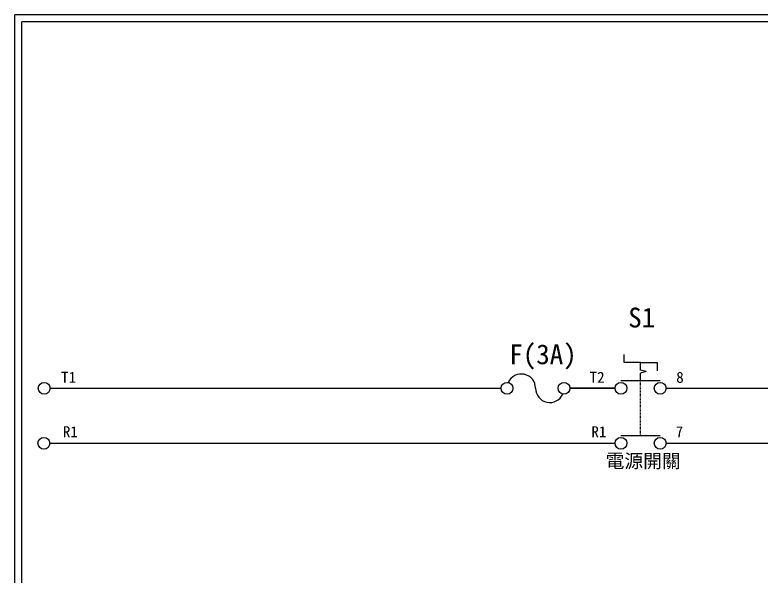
# Model space of a CAD drawing. Extents: x 10 to 297, y 3 to 207.
# Drawn here: x 10 to 145.6, y 105 to 207 of the extents above; entities that cross this region are included whole.
import ezdxf

# ---------------------------------------------------------------- set-up
doc = ezdxf.new("R2010")
doc.units = 0
doc.linetypes.add('DASHED', pattern=[0.2, 0.1, -0.1])
doc.layers.get('0').update_dxf_attribs({"linetype": 'CONTINUOUS'})
for name, color, linetype in [('7', 7, 'CONTINUOUS'), ('圖框層', 7, 'CONTINUOUS'), ('標尺寸層', 3, 'CONTINUOUS')]:
    doc.layers.add(name, color=color, linetype=linetype)
doc.styles.add('CNS', font='romanc.shx', dxfattribs={"bigfont": 'chineset.shx'})
doc.styles.add('STSL', font='kaiu.ttf')

# ---------------------------------------------------------------- blocks, each defined once
blk = doc.blocks.new('FUSE')
at = {"color": 7}
for p, q in [((0, 0), (2.14, 0)), ((14.64, 0), (16.78, 0))]:
    blk.add_line(p, q, dxfattribs=at)
for centre in [(3.21, 0), (13.56, 0)]:
    blk.add_circle(centre, 1.07)
for centre, start, end in [((5.8, 0), 0, 156.116), ((10.98, 0), 180, 336.116)]:
    blk.add_arc(centre, 2.59, start, end, dxfattribs=at)

msp = doc.modelspace()

# ---------------------------------------------------------------- linework, layer by layer
at = {"color": 7}
for p, q in [((120.73, 143.77), (120.73, 145.27)), ((123.73, 143.77), (120.73, 143.77)), ((123.73, 143.77), (126.73, 143.77)), ((124.73, 142.16), (123.73, 142.43)), ((126.73, 143.77), (126.73, 142.27)), ((124.73, 142.16), (123.73, 141.89)), ((110.88, 139.12), (111.95, 139.12)), ((119.09, 139.12), (110.88, 139.12)), ((119.09, 139.12), (110.88, 139.12)), ((113.02, 139.12), (119.09, 139.12))]:
    msp.add_line(p, q, dxfattribs=at)
for centre in [(15.32, 139.12), (15.26, 129.12)]:
    msp.add_circle(centre, 1.07, dxfattribs=at)
at = {"layer": '7', "color": 7}
for p, q in [((123.73, 142.43), (123.73, 143.77)), ((123.73, 140.55), (123.73, 141.89)), ((120.16, 140.55), (127.3, 140.55)), ((120.16, 130.55), (127.3, 130.55))]:
    msp.add_line(p, q, dxfattribs=at)
at = {"layer": '7', "color": 7, "linetype": 'DASHED'}
msp.add_line((123.73, 130.55), (123.73, 140.55), dxfattribs=at)
at = {"layer": '7', "color": 7}
for centre in [(120.16, 139.12), (127.3, 139.12), (120.16, 129.12), (127.3, 129.12)]:
    msp.add_circle(centre, 1.07, dxfattribs=at)
at = {"layer": '圖框層', "color": 7}
for p, q in [((297, 206.97), (10, 206.97)), ((10, 3), (10, 206.97)), ((295.75, 205.72), (11.25, 205.72)), ((11.25, 4.25), (11.25, 205.72))]:
    msp.add_line(p, q, dxfattribs=at)
at = {"layer": '標尺寸層', "color": 7}
for p, q in [((16.39, 139.12), (96.25, 139.12)), ((128.37, 139.12), (155.8, 139.12)), ((16.33, 129.12), (119.09, 129.12)), ((128.37, 129.12), (173.51, 129.12))]:
    msp.add_line(p, q, dxfattribs=at)

# ---------------------------------------------------------------- block references
at = {"color": 7}
msp.add_blockref('FUSE', (96.25, 139.12), dxfattribs=at)

# ---------------------------------------------------------------- texts
at = {"layer": '圖框層', "color": 7, "style": 'STSL'}
for s, height, p in [('S1', 3.6, (121.49, 150.17)), ('F(3A)', 3.6, (99.87, 143.49)), ('T1', 2, (18.39, 140.11)), ('T2', 2, (114.47, 140.11)), ('8', 2, (130.21, 140.11)), ('R1', 2, (18.72, 130.22)), ('R1', 2, (114.79, 130.22)), ('7', 2, (130.12, 130.22))]:
    msp.add_text(s, height=height, dxfattribs=at).set_placement(p)
at = {"layer": '標尺寸層', "color": 7, "insert": (117.38, 127.16), "char_height": 2.5, "width": 14.0847, "attachment_point": 1, "style": 'CNS'}
msp.add_mtext('{\\fDFKai-SB|b0|i0|c136|p65;電源開關}', dxfattribs=at)

doc.saveas('drawing.dxf')
